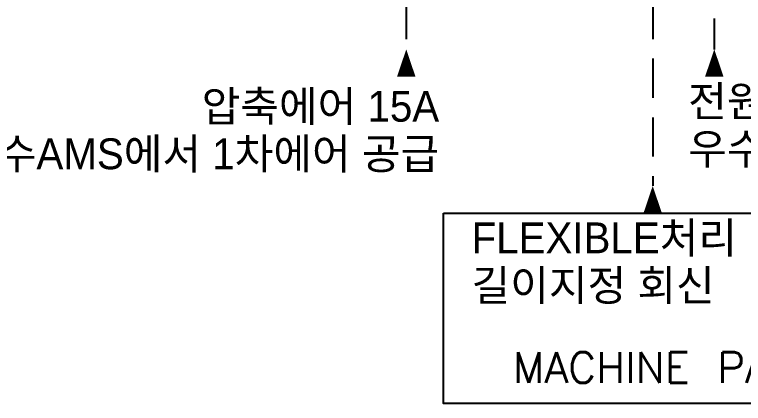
# Model space of a CAD drawing. Header units: millimetres. Extents: x 92843 to 114843, y 2721 to 9158.
# Drawn here: x 111001 to 113367, y 2721 to 3982 of the extents above; entities that cross this region are included whole.
import ezdxf
from ezdxf.enums import TextEntityAlignment as Align

# ---------------------------------------------------------------- set-up
doc = ezdxf.new("R2010")
doc.units = ezdxf.units.MM
doc.header["$LTSCALE"] = 10
doc.linetypes.add('DASHED2', pattern=[9.525, 6.35, -3.175])
doc.layers.add('Layer2', color=7, linetype='Continuous')
doc.styles.get("Standard").update_dxf_attribs({"font": 'txt.shx'})
doc.styles.add('style1', font='')
doc.styles.get('style1').set_extended_font_data('Gulim')

msp = doc.modelspace()

# ---------------------------------------------------------------- linework, layer by layer
at = {"color": 4, "linetype": 'DASHED2', "ltscale": 2}
for p, q in [((113272.7, 4921.4), (113272.7, 3868.9)), ((112272.7, 4791.4), (112272.7, 3868.9))]:
    msp.add_line(p, q, dxfattribs=at)
at = {"linetype": 'DASHED2', "ltscale": 2}
msp.add_line((113072.7, 4791.4), (113072.7, 3425.9), dxfattribs=at)
at = {"color": 4, "linetype": 'DASHED2', "ltscale": 2}
for points in [[(112272.7, 3868.9, 0, 60, 0), (112272.7, 3780.3, 60, 60, 0)], [(113272.7, 3868.9, 0, 60, 0), (113272.7, 3780.3, 60, 60, 0)]]:
    msp.add_lwpolyline(points, format="xyseb", dxfattribs=at)
at = {"linetype": 'DASHED2', "ltscale": 2}
msp.add_lwpolyline([(113072.7, 3425.9, 0, 60, 0), (113072.7, 3337.3, 60, 60, 0)], format="xyseb", dxfattribs=at)
at = {"ltscale": 2}
msp.add_lwpolyline([(112393.2, 3337.3), (113752.1, 3337.3), (113752.1, 2720.6), (112393.2, 2720.6)], close=True, dxfattribs=at)

# ---------------------------------------------------------------- texts
at = {"color": 4, "linetype": 'Continuous', "ltscale": 2, "style": 'style1'}
for s, p in [('전원선 3상 380V 1E  3kW', (113187.8, 3620.6)), ('우수AMS에서 1차동력 공급', (113187.8, 3466.4))]:
    msp.add_text(s, height=100, dxfattribs=at).set_placement(p, align=Align.BOTTOM_LEFT)
for s, p in [('압축에어 15A', (112379.6, 3684.4)), ('우수AMS에서 1차에어 공급', (112379.6, 3530.2))]:
    msp.add_text(s, height=100, dxfattribs=at).set_placement(p, align=Align.MIDDLE_RIGHT)
at = {"color": 1, "linetype": 'Continuous', "ltscale": 2, "style": 'style1'}
for s, p in [('FLEXIBLE처리', (112484.7, 3177.6)), ('길이지정 회신', (112484.7, 3023.4))]:
    msp.add_text(s, height=100, dxfattribs=at).set_placement(p, align=Align.BOTTOM_LEFT)
at = {"layer": 'Layer2'}
msp.add_text('MACHINE PANEL', height=100, dxfattribs=at).set_placement((113698.1, 2786.9), align=Align.RIGHT)

doc.saveas('drawing.dxf')
